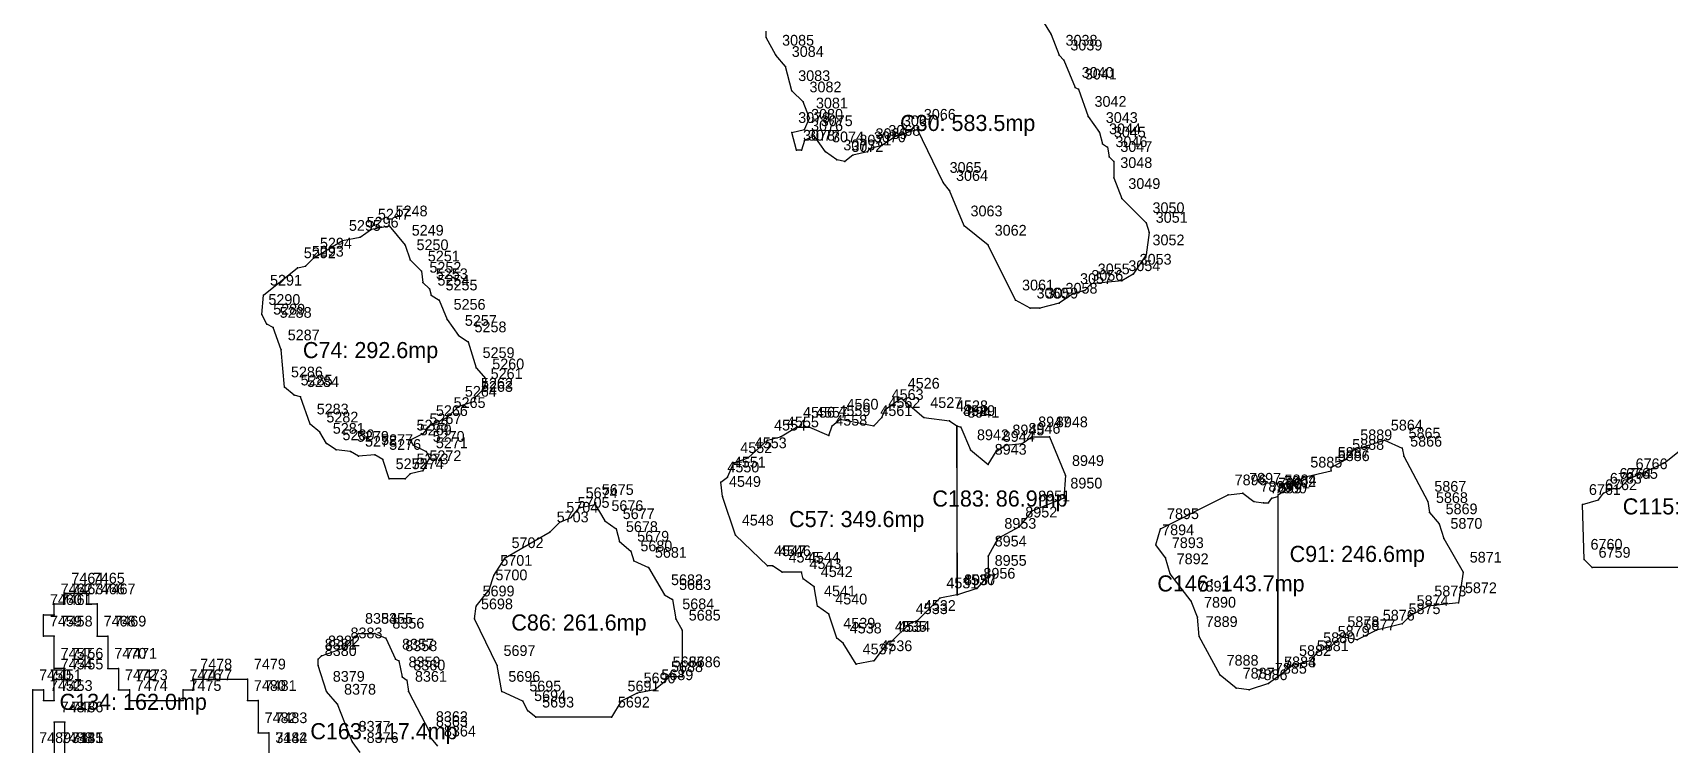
# Model space of a CAD drawing. Header units: metres. Extents: x 390529 to 391464, y 585067 to 585881.
# Drawn here: x 390551.5 to 390704, y 585465.6 to 585531.9 of the extents above; entities that cross this region are included whole.
import ezdxf
from ezdxf.enums import TextEntityAlignment as Align

# ---------------------------------------------------------------- set-up
doc = ezdxf.new("R2010")
doc.units = ezdxf.units.M
for name, color, linetype in [('1CC', 1, 'Continuous'), ('NUMERE_PCT', 2, 'Continuous'), ('TEXTE', 7, 'Continuous'), ('VARFURI', 4, 'Continuous')]:
    doc.layers.add(name, color=color, linetype=linetype)

msp = doc.modelspace()

# ---------------------------------------------------------------- linework, layer by layer
at = {"layer": '1CC', "color": 1}
for points in [[(390644.141, 585535.4), (390646.391, 585531.71), (390647.141, 585529.76), (390647.591, 585529.31), (390648.641, 585526.76), (390648.941, 585526.61), (390649.841, 585524.06), (390650.891, 585522.56), (390651.191, 585521.51), (390651.641, 585521.21), (390651.791, 585520.31), (390652.241, 585519.86), (390652.241, 585518.36), (390652.991, 585516.41), (390655.241, 585514.16), (390655.541, 585513.26), (390655.241, 585511.16), (390654.041, 585509.36), (390652.991, 585508.76), (390650.141, 585508.46), (390649.541, 585507.86), (390648.491, 585507.56), (390647.141, 585506.66), (390645.341, 585506.21), (390644.441, 585506.21), (390643.091, 585506.96), (390640.541, 585512.06), (390638.291, 585513.86), (390636.941, 585517.16), (390636.341, 585517.91), (390633.941, 585522.86), (390631.991, 585522.26), (390630.641, 585521.36), (390629.441, 585521.06), (390629.291, 585520.76), (390627.941, 585520.46), (390627.191, 585519.86), (390626.441, 585520.01), (390625.391, 585520.76), (390624.341, 585522.26), (390623.441, 585521.81), (390623.141, 585520.91), (390622.691, 585520.91), (390622.241, 585522.56), (390623.441, 585522.86), (390623.891, 585523.91), (390623.291, 585525.41), (390622.241, 585526.46), (390621.641, 585528.71), (390620.741, 585529.76), (390619.841, 585531.41), (390619.841, 585532.01)], [(390708.641, 585482.06), (390696.791, 585482.06), (390696.041, 585482.81), (390695.891, 585487.91), (390697.391, 585488.36), (390697.841, 585488.96), (390698.741, 585489.41), (390699.341, 585489.41), (390700.241, 585490.31), (390703.541, 585491.81), (390705.041, 585493.01)], [(390551.54, 585464.8), (390551.54, 585470.657), (390551.54, 585470.657), (390552.54, 585470.657), (390552.54, 585469.657), (390553.54, 585469.657), (390553.54, 585471.657), (390554.54, 585471.657), (390554.54, 585472.657), (390553.54, 585472.657), (390553.54, 585475.657), (390552.54, 585475.657), (390552.54, 585477.657), (390553.54, 585477.657), (390553.54, 585478.657), (390554.54, 585478.657), (390554.54, 585479.657), (390556.54, 585479.657), (390556.54, 585478.657), (390557.54, 585478.657), (390557.54, 585475.657), (390558.54, 585475.657), (390558.54, 585472.657), (390559.54, 585472.657), (390559.54, 585470.657), (390560.54, 585470.657), (390560.54, 585469.657), (390565.54, 585469.657), (390565.54, 585470.657), (390566.54, 585470.657), (390566.54, 585471.657), (390571.54, 585471.657), (390571.54, 585469.657), (390572.54, 585469.657), (390572.54, 585466.657), (390573.54, 585466.657), (390573.54, 585464.8)], [(390582.041, 585464.81), (390581.291, 585465.86), (390579.941, 585469.31), (390578.891, 585470.51), (390578.141, 585472.91), (390578.141, 585473.51), (390578.441, 585473.81), (390580.541, 585474.56), (390581.891, 585475.91), (390581.891, 585475.91), (390583.391, 585475.91), (390584.441, 585475.46), (390585.341, 585473.51), (390585.641, 585473.36), (390585.941, 585471.86), (390586.391, 585471.56), (390586.541, 585470.51), (390588.491, 585466.76), (390588.491, 585466.31), (390589.241, 585465.41)], [(390554.54, 585464.8), (390554.54, 585467.657), (390553.54, 585467.657), (390553.54, 585464.8)]]:
    msp.add_lwpolyline(points, dxfattribs=at)
for points in [[(390583.091, 585513.56), (390584.741, 585513.86), (390586.241, 585512.06), (390586.691, 585510.71), (390587.741, 585509.66), (390587.891, 585508.61), (390588.491, 585508.01), (390588.641, 585507.41), (390589.391, 585506.96), (390590.141, 585505.16), (390591.191, 585503.66), (390592.091, 585503.06), (390592.841, 585500.66), (390593.741, 585499.61), (390593.591, 585498.71), (390592.691, 585497.81), (390592.691, 585497.51), (390591.191, 585497.06), (390590.141, 585496.01), (390588.491, 585495.26), (390587.891, 585494.51), (390586.691, 585493.91), (390586.991, 585493.46), (390588.191, 585492.86), (390588.491, 585492.26), (390587.891, 585491.06), (390586.691, 585490.76), (390586.241, 585490.31), (390584.741, 585490.31), (390584.141, 585492.11), (390583.391, 585492.56), (390581.891, 585492.41), (390581.141, 585492.86), (390579.791, 585493.01), (390578.891, 585493.61), (390578.291, 585494.66), (390577.391, 585495.41), (390576.491, 585497.96), (390575.891, 585498.11), (390574.991, 585498.86), (390574.691, 585502.31), (390573.941, 585504.41), (390573.341, 585504.71), (390572.891, 585505.61), (390573.041, 585507.41), (390576.191, 585509.96), (390576.941, 585510.11), (390577.691, 585510.86), (390580.391, 585512.51), (390582.041, 585512.81), (390583.091, 585513.56)], [(390632.441, 585497.81), (390634.541, 585496.01), (390636.941, 585495.71), (390637.6, 585495.26), (390637.6, 585479.51), (390636.041, 585479.21), (390633.941, 585477.11), (390633.191, 585476.81), (390631.541, 585475.16), (390631.241, 585475.16), (390629.891, 585473.36), (390628.241, 585473.06), (390627.041, 585475.01), (390626.441, 585475.46), (390625.691, 585477.71), (390624.641, 585478.46), (390624.341, 585480.26), (390623.291, 585481.01), (390623.141, 585481.61), (390621.341, 585481.61), (390620.441, 585482.21), (390619.991, 585482.21), (390616.991, 585485.06), (390615.791, 585488.66), (390615.641, 585490.01), (390616.241, 585490.46), (390616.841, 585491.81), (390618.191, 585492.26), (390619.991, 585493.91), (390621.191, 585494.21), (390622.691, 585495.11), (390623.891, 585495.11), (390625.691, 585494.36), (390625.991, 585495.26), (390626.741, 585495.86), (390629.891, 585495.26), (390630.641, 585496.01), (390630.941, 585496.76), (390632.441, 585497.81)], [(390637.6, 585495.26), (390637.991, 585495.11), (390638.891, 585493.01), (390640.541, 585491.66), (390641.291, 585492.86), (390642.191, 585493.46), (390643.691, 585493.61), (390644.591, 585494.21), (390646.241, 585494.21), (390647.741, 585490.61), (390647.591, 585488.51), (390644.591, 585487.31), (390643.391, 585485.81), (390641.441, 585484.76), (390640.541, 585483.11), (390640.541, 585481.31), (390639.491, 585480.11), (390637.691, 585479.51), (390637.6, 585495.26)], [(390677.441, 585493.91), (390679.091, 585493.16), (390679.241, 585492.41), (390681.491, 585488.21), (390681.641, 585487.16), (390682.541, 585486.11), (390682.991, 585484.76), (390684.791, 585481.61), (390684.341, 585478.76), (390681.491, 585478.46), (390679.841, 585477.56), (390679.091, 585476.81), (390676.691, 585476.21), (390674.891, 585475.31), (390673.391, 585475.61), (390672.491, 585474.71), (390671.141, 585474.11), (390670.541, 585473.36), (390668.891, 585472.91), (390667.5, 585471.86), (390667.541, 585488.81), (390669.941, 585490.46), (390672.491, 585491.06), (390672.491, 585491.36), (390673.841, 585492.11), (390674.591, 585493.01), (390677.441, 585493.91)], [(390667.5, 585471.86), (390666.641, 585471.26), (390664.841, 585470.66), (390663.641, 585470.81), (390662.141, 585472.01), (390660.191, 585475.61), (390660.041, 585477.41), (390659.441, 585478.91), (390657.491, 585481.46), (390657.041, 585482.96), (390656.141, 585484.16), (390656.591, 585485.66), (390662.891, 585488.81), (390664.241, 585488.96), (390665.291, 585488.21), (390666.191, 585488.06), (390666.641, 585488.06), (390666.941, 585488.51), (390667.5, 585488.66), (390667.5, 585471.86)], [(390602.441, 585487.61), (390603.941, 585487.91), (390604.841, 585486.41), (390605.891, 585485.66), (390606.191, 585484.46), (390607.241, 585483.56), (390607.541, 585482.66), (390608.891, 585482.06), (390610.391, 585479.51), (390611.141, 585479.06), (390611.441, 585477.26), (390612.041, 585476.21), (390612.041, 585471.86), (390610.541, 585471.86), (390610.391, 585471.41), (390609.491, 585470.66), (390607.841, 585470.36), (390606.341, 585469.61), (390605.441, 585468.11), (390598.391, 585468.11), (390597.641, 585468.71), (390597.191, 585469.61), (390595.241, 585470.51), (390594.791, 585472.91), (390592.691, 585477.26), (390592.841, 585478.46), (390594.041, 585479.96), (390594.491, 585481.31), (390595.541, 585482.96), (390599.741, 585485.36), (390600.641, 585486.26), (390601.691, 585486.71), (390602.441, 585487.61)]]:
    msp.add_lwpolyline(points, close=True, dxfattribs=at)
at = {"layer": 'VARFURI', "color": 4}
for p in [(390619.841, 585531.41), (390646.391, 585531.71), (390620.741, 585529.76), (390621.641, 585528.71), (390647.141, 585529.76), (390647.591, 585529.31), (390622.241, 585526.46), (390623.291, 585525.41), (390648.641, 585526.76), (390648.941, 585526.61), (390623.891, 585523.91), (390649.841, 585524.06), (390622.241, 585522.56), (390623.441, 585522.86), (390624.341, 585522.26), (390631.991, 585522.26), (390633.941, 585522.86), (390650.891, 585522.56), (390622.691, 585520.91), (390623.141, 585520.91), (390623.441, 585521.81), (390625.391, 585520.76), (390629.291, 585520.76), (390629.441, 585521.06), (390630.641, 585521.36), (390651.191, 585521.51), (390651.641, 585521.21), (390626.441, 585520.01), (390627.191, 585519.86), (390627.941, 585520.46), (390651.791, 585520.31), (390652.241, 585519.86), (390636.341, 585517.91), (390652.241, 585518.36), (390636.941, 585517.16), (390652.991, 585516.41), (390583.091, 585513.56), (390584.741, 585513.86), (390638.291, 585513.86), (390655.241, 585514.16), (390655.541, 585513.26), (390580.391, 585512.51), (390582.041, 585512.81), (390586.241, 585512.06), (390640.541, 585512.06), (390576.941, 585510.11), (390577.691, 585510.86), (390586.691, 585510.71), (390655.241, 585511.16), (390576.191, 585509.96), (390587.741, 585509.66), (390587.891, 585508.61), (390652.991, 585508.76), (390654.041, 585509.36), (390573.041, 585507.41), (390588.491, 585508.01), (390588.641, 585507.41), (390648.491, 585507.56), (390649.541, 585507.86), (390650.141, 585508.46), (390572.891, 585505.61), (390589.391, 585506.96), (390643.091, 585506.96), (390644.441, 585506.21), (390645.341, 585506.21), (390647.141, 585506.66), (390573.341, 585504.71), (390573.941, 585504.41), (390590.141, 585505.16), (390591.191, 585503.66), (390592.091, 585503.06), (390574.691, 585502.31), (390592.841, 585500.66), (390593.741, 585499.61), (390574.991, 585498.86), (390575.891, 585498.11), (390576.491, 585497.96), (390593.591, 585498.71), (390591.191, 585497.06), (390592.691, 585497.81), (390592.691, 585497.51), (390630.941, 585496.76), (390632.441, 585497.81), (390577.391, 585495.41), (390588.491, 585495.26), (390590.141, 585496.01), (390622.691, 585495.11), (390623.891, 585495.11), (390625.991, 585495.26), (390626.741, 585495.86), (390629.891, 585495.26), (390630.641, 585496.01), (390634.541, 585496.01), (390636.941, 585495.71), (390637.6, 585495.26), (390637.6, 585495.26), (390637.991, 585495.11), (390578.291, 585494.66), (390578.891, 585493.61), (390586.691, 585493.91), (390586.991, 585493.46), (390587.891, 585494.51), (390619.991, 585493.91), (390621.191, 585494.21), (390625.691, 585494.36), (390642.191, 585493.46), (390643.691, 585493.61), (390644.591, 585494.21), (390646.241, 585494.21), (390677.441, 585493.91), (390579.791, 585493.01), (390581.141, 585492.86), (390581.891, 585492.41), (390583.391, 585492.56), (390584.141, 585492.11), (390588.191, 585492.86), (390588.491, 585492.26), (390616.841, 585491.81), (390618.191, 585492.26), (390638.891, 585493.01), (390641.291, 585492.86), (390673.841, 585492.11), (390674.591, 585493.01), (390679.091, 585493.16), (390679.241, 585492.41), (390703.541, 585491.81), (390584.741, 585490.31), (390586.241, 585490.31), (390586.691, 585490.76), (390587.891, 585491.06), (390616.241, 585490.46), (390640.541, 585491.66), (390647.741, 585490.61), (390669.941, 585490.46), (390672.491, 585491.36), (390672.491, 585491.06), (390700.241, 585490.31), (390615.641, 585490.01), (390662.891, 585488.81), (390664.241, 585488.96), (390667.541, 585488.81), (390697.841, 585488.96), (390698.741, 585489.41), (390699.341, 585489.41), (390602.441, 585487.61), (390603.941, 585487.91), (390615.791, 585488.66), (390644.591, 585487.31), (390647.591, 585488.51), (390665.291, 585488.21), (390666.191, 585488.06), (390666.641, 585488.06), (390666.941, 585488.51), (390667.5, 585488.66), (390681.491, 585488.21), (390695.891, 585487.91), (390697.391, 585488.36), (390600.641, 585486.26), (390601.691, 585486.71), (390604.841, 585486.41), (390605.891, 585485.66), (390643.391, 585485.81), (390656.591, 585485.66), (390681.641, 585487.16), (390682.541, 585486.11), (390599.741, 585485.36), (390606.191, 585484.46), (390616.991, 585485.06), (390641.441, 585484.76), (390656.141, 585484.16), (390682.991, 585484.76), (390595.541, 585482.96), (390607.241, 585483.56), (390607.541, 585482.66), (390640.541, 585483.11), (390657.041, 585482.96), (390696.041, 585482.81), (390594.491, 585481.31), (390608.891, 585482.06), (390619.991, 585482.21), (390620.441, 585482.21), (390621.341, 585481.61), (390623.141, 585481.61), (390640.541, 585481.31), (390657.491, 585481.46), (390684.791, 585481.61), (390696.791, 585482.06), (390554.54, 585479.657), (390556.54, 585479.657), (390594.041, 585479.96), (390623.291, 585481.01), (390624.341, 585480.26), (390639.491, 585480.11), (390553.54, 585478.657), (390554.54, 585478.657), (390556.54, 585478.657), (390557.54, 585478.657), (390592.841, 585478.46), (390610.391, 585479.51), (390611.141, 585479.06), (390624.641, 585478.46), (390636.041, 585479.21), (390637.6, 585479.51), (390637.691, 585479.51), (390659.441, 585478.91), (390681.491, 585478.46), (390684.341, 585478.76), (390552.54, 585477.657), (390553.54, 585477.657), (390592.691, 585477.26), (390611.441, 585477.26), (390625.691, 585477.71), (390633.191, 585476.81), (390633.941, 585477.11), (390660.041, 585477.41), (390679.091, 585476.81), (390679.841, 585477.56), (390552.54, 585475.657), (390553.54, 585475.657), (390557.54, 585475.657), (390558.54, 585475.657), (390581.891, 585475.91), (390583.391, 585475.91), (390584.441, 585475.46), (390612.041, 585476.21), (390626.441, 585475.46), (390627.041, 585475.01), (390631.241, 585475.16), (390631.541, 585475.16), (390660.191, 585475.61), (390673.391, 585475.61), (390674.891, 585475.31), (390676.691, 585476.21), (390578.141, 585473.51), (390578.441, 585473.81), (390580.541, 585474.56), (390585.341, 585473.51), (390671.141, 585474.11), (390672.491, 585474.71), (390553.54, 585472.657), (390554.54, 585472.657), (390558.54, 585472.657), (390559.54, 585472.657), (390578.141, 585472.91), (390585.641, 585473.36), (390594.791, 585472.91), (390628.241, 585473.06), (390629.891, 585473.36), (390662.141, 585472.01), (390668.891, 585472.91), (390670.541, 585473.36), (390551.54, 585470.657), (390552.54, 585470.657), (390553.54, 585471.657), (390554.54, 585471.657), (390559.54, 585470.657), (390560.54, 585470.657), (390565.54, 585470.657), (390566.54, 585471.657), (390566.54, 585470.657), (390571.54, 585471.657), (390578.891, 585470.51), (390585.941, 585471.86), (390586.391, 585471.56), (390586.541, 585470.51), (390595.241, 585470.51), (390609.491, 585470.66), (390610.391, 585471.41), (390610.541, 585471.86), (390612.041, 585471.86), (390663.641, 585470.81), (390664.841, 585470.66), (390666.641, 585471.26), (390667.5, 585471.86), (390667.5, 585471.86), (390552.54, 585469.657), (390553.54, 585469.657), (390560.54, 585469.657), (390565.54, 585469.657), (390571.54, 585469.657), (390572.54, 585469.657), (390579.941, 585469.31), (390597.191, 585469.61), (390606.341, 585469.61), (390607.841, 585470.36), (390553.54, 585467.657), (390554.54, 585467.657), (390597.641, 585468.71), (390598.391, 585468.11), (390605.441, 585468.11), (390572.54, 585466.657), (390573.54, 585466.657), (390581.291, 585465.86), (390588.491, 585466.76), (390588.491, 585466.31)]:
    msp.add_point(p, dxfattribs=at)

# ---------------------------------------------------------------- texts
at = {"layer": 'NUMERE_PCT', "color": 2}
for s, p in [('3085', (390621.341, 585530.36)), ('3038', (390647.741, 585530.36)), ('3084', (390622.241, 585529.31)), ('3039', (390648.191, 585529.91)), ('3083', (390622.841, 585527.06)), ('3040', (390649.241, 585527.36)), ('3041', (390649.541, 585527.21)), ('3082', (390623.891, 585526.01)), ('3081', (390624.491, 585524.51)), ('3042', (390650.441, 585524.66)), ('3079', (390622.841, 585523.16)), ('3080', (390624.041, 585523.46)), ('3075', (390624.941, 585522.86)), ('3067', (390632.591, 585522.86)), ('3066', (390634.541, 585523.46)), ('3043', (390651.491, 585523.16)), ('3078', (390623.291, 585521.51)), ('3077', (390623.741, 585521.51)), ('3076', (390624.041, 585522.41)), ('3074', (390625.991, 585521.36)), ('3071', (390628.541, 585521.06)), ('3070', (390629.891, 585521.36)), ('3069', (390630.041, 585521.66)), ('3068', (390631.241, 585521.96)), ('3044', (390651.791, 585522.11)), ('3045', (390652.241, 585521.81)), ('3046', (390652.391, 585520.91)), ('3073', (390627.041, 585520.61)), ('3072', (390627.791, 585520.46)), ('3047', (390652.841, 585520.46)), ('3065', (390636.941, 585518.51)), ('3048', (390652.841, 585518.96)), ('3064', (390637.541, 585517.76)), ('3049', (390653.591, 585517.01)), ('5296', (390582.641, 585513.41)), ('5247', (390583.691, 585514.16)), ('5248', (390585.341, 585514.46)), ('3063', (390638.891, 585514.46)), ('3050', (390655.841, 585514.76)), ('3051', (390656.141, 585513.86)), ('5295', (390580.991, 585513.11)), ('5249', (390586.841, 585512.66)), ('3062', (390641.141, 585512.66)), ('5292', (390576.791, 585510.56)), ('5293', (390577.541, 585510.71)), ('5294', (390578.291, 585511.46)), ('5250', (390587.291, 585511.31)), ('5251', (390588.341, 585510.26)), ('3052', (390655.841, 585511.76)), ('5252', (390588.491, 585509.21)), ('3055', (390650.741, 585509.06)), ('3054', (390653.591, 585509.36)), ('3053', (390654.641, 585509.96)), ('5291', (390573.641, 585508.01)), ('5253', (390589.091, 585508.61)), ('5254', (390589.241, 585508.01)), ('5255', (390589.991, 585507.56)), ('3061', (390643.691, 585507.56)), ('3058', (390647.741, 585507.26)), ('3057', (390649.091, 585508.16)), ('3056', (390650.141, 585508.46)), ('5290', (390573.491, 585506.21)), ('5256', (390590.741, 585505.76)), ('3060', (390645.041, 585506.81)), ('3059', (390645.941, 585506.81)), ('5289', (390573.941, 585505.31)), ('5288', (390574.541, 585505.01)), ('5257', (390591.791, 585504.26)), ('5287', (390575.291, 585502.91)), ('5258', (390592.691, 585503.66)), ('5259', (390593.441, 585501.26)), ('5260', (390594.341, 585500.21)), ('5286', (390575.591, 585499.46)), ('5285', (390576.491, 585498.71)), ('5284', (390577.091, 585498.56)), ('5262', (390593.291, 585498.41)), ('5263', (390593.291, 585498.11)), ('5261', (390594.191, 585499.31)), ('4526', (390633.041, 585498.41)), ('5265', (390590.741, 585496.61)), ('5264', (390591.791, 585497.66)), ('4562', (390631.241, 585496.61)), ('4563', (390631.541, 585497.36)), ('4527', (390635.141, 585496.61)), ('5283', (390577.991, 585496.01)), ('5282', (390578.891, 585495.26)), ('5267', (390588.491, 585495.11)), ('5266', (390589.091, 585495.86)), ('4556', (390623.291, 585495.71)), ('4557', (390624.491, 585495.71)), ('4559', (390626.591, 585495.86)), ('4560', (390627.341, 585496.46)), ('4561', (390630.491, 585495.86)), ('4528', (390637.541, 585496.31)), ('4529', (390638.2, 585495.86)), ('8940', (390638.2, 585495.86)), ('8941', (390638.591, 585495.71)), ('5281', (390579.491, 585494.21)), ('5280', (390580.391, 585493.61)), ('5268', (390587.291, 585494.51)), ('5269', (390587.591, 585494.06)), ('4554', (390620.591, 585494.51)), ('4555', (390621.791, 585494.81)), ('4558', (390626.291, 585494.96)), ('8942', (390639.491, 585493.61)), ('8945', (390642.791, 585494.06)), ('8946', (390644.291, 585494.21)), ('8947', (390645.191, 585494.81)), ('8948', (390646.841, 585494.81)), ('5889', (390675.191, 585493.61)), ('5864', (390678.041, 585494.51)), ('5865', (390679.691, 585493.76)), ('5279', (390581.741, 585493.46)), ('5278', (390582.491, 585493.01)), ('5277', (390583.991, 585493.16)), ('5276', (390584.741, 585492.71)), ('5270', (390588.791, 585493.46)), ('5271', (390589.091, 585492.86)), ('4552', (390617.441, 585492.41)), ('4553', (390618.791, 585492.86)), ('8943', (390641.141, 585492.26)), ('8944', (390641.891, 585493.46)), ('5887', (390673.091, 585491.96)), ('5888', (390674.441, 585492.71)), ('5866', (390679.841, 585493.01)), ('5275', (390585.341, 585490.91)), ('5274', (390586.841, 585490.91)), ('5273', (390587.291, 585491.36)), ('5272', (390588.491, 585491.66)), ('4550', (390616.241, 585490.61)), ('4551', (390616.841, 585491.06)), ('8949', (390648.341, 585491.21)), ('5885', (390670.541, 585491.06)), ('5886', (390673.091, 585491.66)), ('6766', (390700.841, 585490.91)), ('4549', (390616.391, 585489.26)), ('8950', (390648.191, 585489.11)), ('7896', (390663.491, 585489.41)), ('7897', (390664.841, 585489.56)), ('7901', (390667.541, 585489.11)), ('7902', (390668.1, 585489.26)), ('5884', (390668.141, 585489.41)), ('6762', (390697.991, 585488.96)), ('6763', (390698.441, 585489.56)), ('6764', (390699.341, 585490.01)), ('6765', (390699.941, 585490.01)), ('5674', (390603.041, 585488.21)), ('5675', (390604.541, 585488.51)), ('8951', (390645.191, 585487.91)), ('7898', (390665.891, 585488.81)), ('7899', (390666.791, 585488.66)), ('7900', (390667.241, 585488.66)), ('5867', (390682.091, 585488.81)), ('5868', (390682.241, 585487.76)), ('6761', (390696.491, 585488.51)), ('5703', (390600.341, 585485.96)), ('5704', (390601.241, 585486.86)), ('5705', (390602.291, 585487.31)), ('5676', (390605.441, 585487.01)), ('5677', (390606.491, 585486.26)), ('8952', (390643.991, 585486.41)), ('7895', (390657.191, 585486.26)), ('5869', (390683.141, 585486.71)), ('5678', (390606.791, 585485.06)), ('4548', (390617.591, 585485.66)), ('8953', (390642.041, 585485.36)), ('7894', (390656.741, 585484.76)), ('5870', (390683.591, 585485.36)), ('5702', (390596.141, 585483.56)), ('5679', (390607.841, 585484.16)), ('5680', (390608.141, 585483.26)), ('4546', (390621.041, 585482.81)), ('8954', (390641.141, 585483.71)), ('7893', (390657.641, 585483.56)), ('6760', (390696.641, 585483.41)), ('5701', (390595.091, 585481.91)), ('5681', (390609.491, 585482.66)), ('4547', (390620.591, 585482.81)), ('4545', (390621.941, 585482.21)), ('4544', (390623.741, 585482.21)), ('4543', (390623.891, 585481.61)), ('8955', (390641.141, 585481.91)), ('7892', (390658.091, 585482.06)), ('5871', (390685.391, 585482.21)), ('6759', (390697.391, 585482.66)), ('7464', (390555.14, 585480.257)), ('7465', (390557.14, 585480.257)), ('5700', (390594.641, 585480.56)), ('5682', (390610.991, 585480.11)), ('4542', (390624.941, 585480.86)), ('4531', (390636.641, 585479.81)), ('4530', (390638.2, 585480.11)), ('8957', (390638.291, 585480.11)), ('8956', (390640.091, 585480.71)), ('7460', (390553.14, 585478.257)), ('7462', (390554.14, 585479.257)), ('7461', (390554.14, 585478.257)), ('7463', (390555.14, 585479.257)), ('7466', (390557.14, 585479.257)), ('7467', (390558.14, 585479.257)), ('5699', (390593.441, 585479.06)), ('5683', (390611.741, 585479.66)), ('4541', (390625.241, 585479.06)), ('4540', (390626.291, 585478.31)), ('7891', (390660.041, 585479.51)), ('5873', (390682.091, 585479.06)), ('5872', (390684.941, 585479.36)), ('5698', (390593.291, 585477.86)), ('5684', (390612.041, 585477.86)), ('5685', (390612.641, 585476.81)), ('4533', (390633.791, 585477.41)), ('4532', (390634.541, 585477.71)), ('7890', (390660.641, 585478.01)), ('5876', (390677.291, 585476.81)), ('5875', (390679.691, 585477.41)), ('5874', (390680.441, 585478.16)), ('7459', (390553.14, 585476.257)), ('7458', (390554.14, 585476.257)), ('7468', (390558.14, 585476.257)), ('7469', (390559.14, 585476.257)), ('8354', (390582.491, 585476.51)), ('8355', (390583.991, 585476.51)), ('8356', (390585.041, 585476.06)), ('4539', (390627.041, 585476.06)), ('4538', (390627.641, 585475.61)), ('4535', (390631.841, 585475.76)), ('4534', (390632.141, 585475.76)), ('7889', (390660.791, 585476.21)), ('5879', (390673.091, 585475.31)), ('5878', (390673.991, 585476.21)), ('5877', (390675.491, 585475.91)), ('8381', (390578.741, 585474.11)), ('8382', (390579.041, 585474.41)), ('8383', (390581.141, 585475.16)), ('8357', (390585.941, 585474.11)), ('8358', (390586.241, 585473.96)), ('4537', (390628.841, 585473.66)), ('4536', (390630.491, 585473.96)), ('5881', (390671.141, 585473.96)), ('5880', (390671.741, 585474.71)), ('7457', (390554.14, 585473.257)), ('7454', (390554.14, 585472.257)), ('7456', (390555.14, 585473.257)), ('7455', (390555.14, 585472.257)), ('7470', (390559.14, 585473.257)), ('7471', (390560.14, 585473.257)), ('7478', (390567.14, 585472.257)), ('7479', (390572.14, 585472.257)), ('8380', (390578.741, 585473.51)), ('8359', (390586.541, 585472.46)), ('8360', (390586.991, 585472.16)), ('5697', (390595.391, 585473.51)), ('5687', (390611.141, 585472.46)), ('5686', (390612.641, 585472.46)), ('7888', (390662.741, 585472.61)), ('5883', (390668.1, 585472.46)), ('7884', (390668.1, 585472.46)), ('5882', (390669.491, 585473.51)), ('7450', (390552.14, 585471.257)), ('7451', (390553.14, 585471.257)), ('7472', (390560.14, 585471.257)), ('7473', (390561.14, 585471.257)), ('7476', (390566.14, 585471.257)), ('7477', (390567.14, 585471.257)), ('8379', (390579.491, 585471.11)), ('8361', (390587.141, 585471.11)), ('5696', (390595.841, 585471.11)), ('5690', (390608.441, 585470.96)), ('5689', (390610.091, 585471.26)), ('5688', (390610.991, 585472.01)), ('7887', (390664.241, 585471.41)), ('7886', (390665.441, 585471.26)), ('7885', (390667.241, 585471.86)), ('7452', (390553.14, 585470.257)), ('7453', (390554.14, 585470.257)), ('7474', (390561.14, 585470.257)), ('7475', (390566.14, 585470.257)), ('7480', (390572.14, 585470.257)), ('7481', (390573.14, 585470.257)), ('8378', (390580.541, 585469.91)), ('5695', (390597.791, 585470.21)), ('5694', (390598.241, 585469.31)), ('5691', (390606.941, 585470.21)), ('7487', (390554.14, 585468.257)), ('7486', (390555.14, 585468.257)), ('5693', (390598.991, 585468.71)), ('5692', (390606.041, 585468.71)), ('7482', (390573.14, 585467.257)), ('7483', (390574.14, 585467.257)), ('8377', (390581.891, 585466.46)), ('8362', (390589.091, 585467.36)), ('8363', (390589.091, 585466.91)), ('7489', (390552.14, 585465.4)), ('7488', (390554.14, 585465.4)), ('3141', (390555.14, 585465.4)), ('7485', (390555.14, 585465.4)), ('3142', (390574.14, 585465.4)), ('7484', (390574.14, 585465.4)), ('8376', (390582.641, 585465.41)), ('8364', (390589.841, 585466.01))]:
    msp.add_text(s, height=1, dxfattribs=at).set_placement(p, align=Align.BOTTOM_LEFT)
at = {"layer": 'TEXTE', "color": 7}
for s, p in [('C30: 583.5mp', (390638.624, 585523.458)), ('C74: 292.6mp', (390583.007, 585502.301)), ('C183: 86.9mp', (390641.635, 585488.475)), ('C57: 349.6mp', (390628.292, 585486.562)), ('C115: 190.6mp', (390706.503, 585487.742)), ('C91: 246.6mp', (390674.915, 585483.315)), ('C146: 143.7mp', (390663.148, 585480.566)), ('C86: 261.6mp', (390602.417, 585476.929)), ('C134: 162.0mp', (390560.9, 585469.542)), ('C163: 117.4mp', (390584.257, 585466.804))]:
    msp.add_text(s, height=1.5, dxfattribs=at).set_placement(p, align=Align.MIDDLE_CENTER)

doc.saveas('drawing.dxf')
